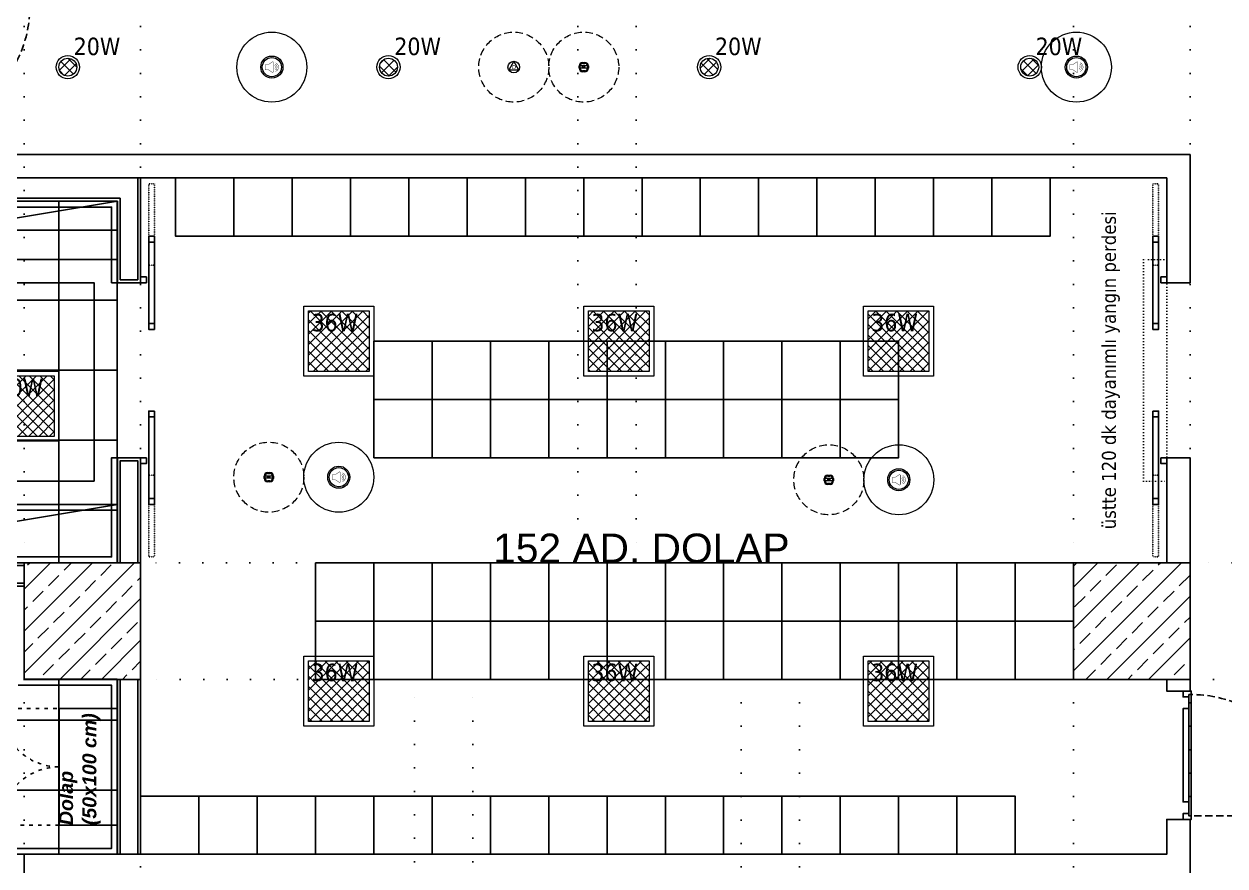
# Model space of a CAD drawing. Header units: centimetres. Extents: x 405564 to 502064, y 46284 to 60634.
# Drawn here: x 483750 to 484780, y 54273 to 54994 of the extents above; entities that cross this region are included whole.
import ezdxf
from ezdxf.enums import TextEntityAlignment as Align

# ---------------------------------------------------------------- set-up
doc = ezdxf.new("R2010")
doc.units = ezdxf.units.CM
for name, pattern in [('ACAD_ISO03W100', [30, 12, -18]), ('ACAD_ISO07W100', [3, 0, -3]), ('DOT', [0.25, 0, -0.25]), ('HIDDEN', [9.525, 6.35, -3.175])]:
    doc.linetypes.add(name, pattern=pattern)
doc.layers.get('0').update_dxf_attribs({"color": 8, "lineweight": 9})
for name, color, linetype in [('---___EB_draft04_yazi', 8, 'Continuous'), ('0-KRCN-ASMATAVAN-130426', 8, 'Continuous'), ('AS_DOS_TERAS_UST', 8, 'ACAD_ISO07W100'), ('AS_DUV_ALCIPAN_YANGINA-SUYA DAYANIMLI', 8, 'Continuous'), ('AS_DUV_GAZBETON', 8, 'Continuous'), ('AS_DUV_TEMIZ ODA PANELI', 8, 'Continuous'), ('AS_KAPI_CAM', 8, 'Continuous'), ('AS_KAPI_POZ', 8, 'Continuous'), ('AS_KAPI_SAC', 8, 'Continuous'), ('AS_TA_BETONARME', 5, 'Continuous'), ('AS_TA_TARAMA', 8, 'Continuous'), ('AS_TEFR_CIHAZ', 8, 'Continuous'), ('AS_TEFR_MOB', 8, 'Continuous'), ('AS_YAZI', 8, 'Continuous')]:
    doc.layers.add(name, color=color, linetype=linetype)
doc.layers.add('0-KRCN-AYDINLATMA-130426', color=8, linetype='Continuous', lineweight=9)
doc.layers.add('0-KRCN-MİMARİ-220526', color=8, linetype='Continuous', lineweight=9)
doc.styles.add('2', font='arial.ttf', dxfattribs={"width": 0.9, "height": 200})
doc.styles.add('Kalin02', font='arialbd.ttf')
doc.styles.add('M00_Mahal_No$0$Normal', font='arial.ttf')
doc.styles.add('MtXpl_Tahoma', font='tahoma.ttf')
doc.styles.add('OLCU', font='romanstw.shx', dxfattribs={"width": 0.6})
doc.styles.add('TAHOMA', font='tahoma.ttf')
pattern_1 = [(225, (17560.68, -7819.299), (17.96051, -17.96051), []), (225, (17542.72, -7819.299), (17.96051, -17.96051), [12.7, -6.35])]

# ---------------------------------------------------------------- blocks, each defined once
blk = doc.blocks.new('50W 60x60 cm  SIVA ALTI LED ARMATÜR')
at = {"layer": '0-KRCN-AYDINLATMA-130426'}
h = blk.add_hatch(dxfattribs=at)
h.set_pattern_fill('ANSI37', color=256, scale=0.2)
h.paths.add_polyline_path([(-2.6, 2.59), (2.6, 2.59), (2.6, -2.61), (-2.6, -2.61)])
for points in [[(-3, 2.99), (3, 2.99), (3, -3.01), (-3, -3.01)], [(-2.6, 2.59), (2.6, 2.59), (2.6, -2.61), (-2.6, -2.61)]]:
    blk.add_lwpolyline(points, close=True, dxfattribs=at)
at = {"layer": '0-KRCN-AYDINLATMA-130426', "insert": (-2.35, 2.34), "char_height": 1.5, "attachment_point": 1, "style": 'TAHOMA'}
blk.add_mtext_dynamic_manual_height_columns('{\\fTahoma|b0|i0|c162|p34;50W}', width=1.5, gutter_width=1.25, heights=[0], dxfattribs=at)
blk = doc.blocks.new('36W 60x60 cm  SIVA ALTI LED ARMATÜR')
at = {"layer": '0-KRCN-AYDINLATMA-130426'}
h = blk.add_hatch(dxfattribs=at)
h.set_pattern_fill('ANSI37', color=256, scale=2)
h.paths.add_polyline_path([(-26, 26), (26, 26), (26, -26), (-26, -26)])
for points in [[(-30, 30), (30, 30), (30, -30), (-30, -30)], [(-26, 26), (26, 26), (26, -26), (-26, -26)]]:
    blk.add_lwpolyline(points, close=True, dxfattribs=at)
at = {"layer": '0-KRCN-AYDINLATMA-130426', "insert": (-23.5, 23.5), "char_height": 15, "attachment_point": 1, "style": 'TAHOMA'}
blk.add_mtext_dynamic_manual_height_columns('{\\fTahoma|b0|i0|c162|p34;36W}', width=52.946, gutter_width=1.25, heights=[0], dxfattribs=at)
blk = doc.blocks.new('20W SIVA ALTI LED DOWNLIGHT ARMATÜR')
at = {"layer": '0-KRCN-AYDINLATMA-130426'}
h = blk.add_hatch(dxfattribs=at)
h.set_pattern_fill('ANSI37', color=256, scale=2)
h.paths.add_polyline_path([(7.7, 0, 1), (-7.7, 0, 1)])
for radius in [10, 7.66]:
    blk.add_circle((0, 0), radius, dxfattribs=at)
at = {"layer": '0-KRCN-AYDINLATMA-130426', "insert": (5, 10), "char_height": 15, "attachment_point": 7, "style": 'TAHOMA'}
blk.add_mtext_dynamic_manual_height_columns('{\\fTahoma|b0|i0|c162|p34;20W}', width=15, gutter_width=12.5, heights=[0], dxfattribs=at)
blk = doc.blocks.new('ABB 6131-21-24-500')
at = {"layer": '0-KRCN-AYDINLATMA-130426'}
for p, q in [((-4, -1), (-4, 1)), ((3.2, 1), (-3.2, 1)), ((-3.2, -0.8), (-3.2, 0.8)), ((-1, 4), (1, 4)), ((-1, -0.9), (-1, 1)), ((-0.8, 3.2), (0.8, 3.2)), ((1, -0.9), (1, 1)), ((3.2, 0.8), (3.2, -0.8)), ((4, 1), (4, -1)), ((3.2, -0.9), (-3.2, -0.9)), ((1, -4), (-1, -4)), ((0.8, -3.2), (-0.8, -3.2))]:
    blk.add_line(p, q, dxfattribs=at)
at = {"layer": '0-KRCN-AYDINLATMA-130426', "linetype": 'HIDDEN'}
blk.add_circle((0, 0), 30, dxfattribs=at)
at = {"layer": '0-KRCN-AYDINLATMA-130426'}
for centre, radius in [((-0.5, 0), 0.0887), ((0, 0), 0.16), ((0.5, 0), 0.0887)]:
    blk.add_circle(centre, radius, dxfattribs=at)
for centre, radius, start, end in [((-1, 1), 3, 90, 180), ((-0.8, 0.8), 2.4, 90, 180), ((0.8, 0.8), 2.4, 0, 90), ((1, 1), 3, 0, 90), ((-1, -1), 3, 180, 270), ((-0.8, -0.8), 2.4, 180, 270), ((0.8, -0.8), 2.4, 270, 0), ((1, -1), 3, 270, 0)]:
    blk.add_arc(centre, radius, start, end, dxfattribs=at)
blk = doc.blocks.new('ABB 6131-51-24-500')
at = {"layer": '0-KRCN-AYDINLATMA-130426'}
for p, q in [((-4, -1), (-4, 1)), ((3.2, 1), (-3.2, 1)), ((-3.2, -0.8), (-3.2, 0.8)), ((-1, 4), (1, 4)), ((-1, -0.9), (-1, 1)), ((-0.8, 3.2), (0.8, 3.2)), ((1, -0.9), (1, 1)), ((3.2, 0.8), (3.2, -0.8)), ((4, 1), (4, -1)), ((3.2, -0.9), (-3.2, -0.9)), ((1, -4), (-1, -4)), ((0.8, -3.2), (-0.8, -3.2))]:
    blk.add_line(p, q, dxfattribs=at)
at = {"layer": '0-KRCN-AYDINLATMA-130426', "linetype": 'HIDDEN'}
blk.add_circle((0, 0), 30, dxfattribs=at)
at = {"layer": '0-KRCN-AYDINLATMA-130426'}
for centre, radius in [((-0.5, 0), 0.089), ((0, 0), 0.16), ((0.5, 0), 0.089)]:
    blk.add_circle(centre, radius, dxfattribs=at)
for centre, radius, start, end in [((-1, 1), 3.01, 90, 180), ((-0.8, 0.8), 2.41, 90, 180), ((0.8, 0.8), 2.41, 0, 90), ((1, 1), 3.01, 0, 90), ((-1, -1), 3.01, 180, 270), ((-0.8, -0.8), 2.41, 180, 270), ((0.8, -0.8), 2.41, 270, 0), ((1, -1), 3.01, 270, 0)]:
    blk.add_arc(centre, radius, start, end, dxfattribs=at)
blk = doc.blocks.new('AST-OD-OD')
at = {"layer": '0-KRCN-AYDINLATMA-130426'}
for p, q in [((0.3, 5), (-4, -2.5)), ((4.6, -2.5), (0.3, 5)), ((4.6, -2.5), (-4, -2.5))]:
    blk.add_line(p, q, dxfattribs=at)
at = {"layer": '0-KRCN-AYDINLATMA-130426', "linetype": 'HIDDEN'}
blk.add_circle((0.3, 0), 30, dxfattribs=at)
at = {"layer": '0-KRCN-AYDINLATMA-130426'}
blk.add_circle((0.3, 0), 5, dxfattribs=at)
at = {"layer": '0-KRCN-AYDINLATMA-130426', "style": '2'}
blk.add_text('O', height=3.43, dxfattribs=at).set_placement((0.3, 0), align=Align.MIDDLE)
blk = doc.blocks.new('ASMA TAVA TİPİ HOPARLÖR')
at = {"layer": '0-KRCN-AYDINLATMA-130426', "const_width": 0.317}
blk.add_lwpolyline([(0.3, -4.4, 0.598176), (1.3, -3.9), (1.3, 3.9, 0.598176), (0.3, 4.4), (-2.7, 2.4, -0.147433), (-3, 2.3), (-5.1, 2.3, 0.414214), (-5.7, 1.7), (-5.7, -1.7, 0.414214), (-5.1, -2.3), (-3, -2.3, -0.147433), (-2.7, -2.4)], format="xyb", close=True, dxfattribs=at)
for points in [[(2.4, 1.3, -0.601398), (2.4, -1.3)], [(2.8, 2.5, -0.658812), (2.8, -2.5)], [(3.2, 3.7, -0.680488), (3.2, -3.7)]]:
    blk.add_lwpolyline(points, format="xyb", dxfattribs=at)
at = {"layer": '0-KRCN-AYDINLATMA-130426'}
blk.add_circle((0, 0), 30, dxfattribs=at)
at = {"layer": '0-KRCN-AYDINLATMA-130426', "ltscale": 0.1}
for radius in [9.5, 8.23]:
    blk.add_circle((0, 0), radius, dxfattribs=at)
blk = doc.blocks.new('G$C546873DE')
at = {"layer": '0-KRCN-AYDINLATMA-130426'}
for name, p in [('20W SIVA ALTI LED DOWNLIGHT ARMATÜR', (13223.2, 7823.5)), ('ASMA TAVA TİPİ HOPARLÖR', (13398.2, 7823.5)), ('20W SIVA ALTI LED DOWNLIGHT ARMATÜR', (13498.2, 7823.5)), ('AST-OD-OD', (13605.4, 7823.5)), ('ABB 6131-51-24-500', (13665.7, 7823.5)), ('20W SIVA ALTI LED DOWNLIGHT ARMATÜR', (13773.2, 7823.5)), ('20W SIVA ALTI LED DOWNLIGHT ARMATÜR', (14048.2, 7823.5)), ('ASMA TAVA TİPİ HOPARLÖR', (14088.2, 7823.5)), ('36W 60x60 cm  SIVA ALTI LED ARMATÜR', (13455.7, 7588.5)), ('36W 60x60 cm  SIVA ALTI LED ARMATÜR', (13695.7, 7588.5)), ('36W 60x60 cm  SIVA ALTI LED ARMATÜR', (13935.7, 7588.5)), ('ABB 6131-21-24-500', (13395.6, 7471.9)), ('ASMA TAVA TİPİ HOPARLÖR', (13455.6, 7471.9)), ('ABB 6131-21-24-500', (13875.9, 7469.7)), ('ASMA TAVA TİPİ HOPARLÖR', (13935.9, 7469.7)), ('36W 60x60 cm  SIVA ALTI LED ARMATÜR', (13455.7, 7288.5)), ('36W 60x60 cm  SIVA ALTI LED ARMATÜR', (13695.7, 7288.5)), ('36W 60x60 cm  SIVA ALTI LED ARMATÜR', (13935.7, 7288.5))]:
    blk.add_blockref(name, p, dxfattribs=at)
at = {"layer": '0-KRCN-AYDINLATMA-130426', "xscale": 10, "yscale": 10, "zscale": 10}
blk.add_blockref('50W 60x60 cm  SIVA ALTI LED ARMATÜR', (13185.6, 7533), dxfattribs=at)
blk = doc.blocks.new('soyunma_60x50')
at = {"layer": 'AS_TEFR_CIHAZ'}
blk.add_lwpolyline([(50, 0), (50, 50), (0, 50), (0, 0)], close=True, dxfattribs=at)
blk = doc.blocks.new('dolap-1')
at = {"layer": 'AS_TEFR_MOB'}
blk.add_lwpolyline([(17626.9, 8006.7), (17676.9, 8006.7), (17676.9, 8106.7), (17626.9, 8106.7)], close=True, dxfattribs=at)
at = {"layer": 'AS_TEFR_MOB', "linetype": 'ACAD_ISO03W100', "ltscale": 0.25}
blk.add_lwpolyline([(17676.9, 8106.7), (17726.9, 8106.7, -0.414214), (17676.9, 8056.7, -0.414214), (17726.9, 8006.7), (17676.9, 8006.7)], format="xyb", dxfattribs=at)
at = {"layer": 'AS_TEFR_MOB', "ltscale": 200, "insert": (17676.9, 8106.7), "char_height": 12, "attachment_point": 1, "rotation": 270, "style": 'Kalin02'}
blk.add_mtext_dynamic_manual_height_columns('{\\fSwis721 BT|b1|i1|c162|p34;Dolap \\P(50x100 cm)}', width=590.732, gutter_width=750, heights=[137.1], dxfattribs=at)
blk = doc.blocks.new('OPK-temizoda-panel-00')
at = {"layer": 'AS_DUV_TEMIZ ODA PANELI'}
blk.add_lwpolyline([(8125, -2010), (8125, -1945), (7835, -1945), (7835, -2000), (7805, -2000), (7805, -1895), (7925, -1895), (7925, -1880), (7930, -1880), (7930, -1900), (7810, -1900), (7810, -1995), (7830, -1995), (7830, -1940), (8130, -1940), (8130, -2010)], close=True, dxfattribs=at)
for points in [[(8050, -2270), (8050, -2350), (8130, -2350), (8130, -2500), (7970, -2500)], [(7965, -2495), (8125, -2495), (8125, -2355), (8045, -2355)], [(7835, -2245), (8125, -2245), (8125, -2160), (8130, -2160), (8130, -2250), (7830, -2250)]]:
    blk.add_lwpolyline(points, dxfattribs=at)
blk = doc.blocks.new('*U642')
at = {"color": 0, "linetype": 'HIDDEN', "lineweight": -2}
blk.add_line((3, 105), (3, 1), dxfattribs=at)
at = {"color": 0, "lineweight": -2}
for points in [[(-2, 0), (0, 0), (0, 1), (3, 1), (3, -1), (5, -1), (5, -6), (0, -6), (0, -20)], [(112, 0), (110, 0), (110, 1), (107, 1), (107, -1), (105, -1), (105, -6), (110, -6), (110, -20)], [(15, -1), (15, -6), (95, -6), (95, -1)]]:
    blk.add_lwpolyline(points, dxfattribs=at)
blk.add_lwpolyline([(0, 1), (0, 0)])
blk.add_lwpolyline([(3, 1), (3, -1), (107, -1), (107, 1)], close=True, dxfattribs=at)
at = {"color": 0, "linetype": 'HIDDEN', "lineweight": -2}
blk.add_arc((3, 1), 104, 360, 90, dxfattribs=at)
at = {"color": 3, "style": 'OLCU', "width": 0.5, "flags": 1}
for tag, p in [('K-DIVISYON', (-80, -95)), ('K-PBAR', (105, -95)), ('K-KAPITIP', (-80, -345))]:
    blk.add_attdef(tag, p, '', height=17.5, dxfattribs=at)
at = {"color": 5, "true_color": 0x0505ff, "style": 'OLCU', "width": 0.5, "flags": 1}
for tag, p in [('K-NEREDEN-NO', (-80, -120)), ('K-NEREYE-NO', (-80, -195)), ('K-DUVARTIP', (-80, -295)), ('K-ACILISYON', (-80, -320))]:
    blk.add_attdef(tag, p, '', height=17.5, dxfattribs=at)
at = {"color": 1, "true_color": 0xfa0000, "style": 'OLCU', "width": 0.5, "flags": 1}
for tag, p in [('K-IZLENEBILIRLIK', (105, -120)), ('K-TEKMELIK', (105, -145)), ('K-KONTROLTIPNEREDEN', (-80, -170)), ('K-BAND', (105, -170)), ('K-MENFEZ', (105, -220)), ('K-KONTROLTIPNEREYE', (-80, -245)), ('K-PENCERE', (105, -245)), ('K-KILITTIP', (-80, -270)), ('K-NOT-AS-MIMARI1', (105, -295)), ('K-NOT-ELEKTRIK', (105, -345)), ('K-NOT-YANGIN', (105, -370)), ('K-ACMAKAPAMASISTEMI', (-80, -395)), ('K-NOT-ISLETME', (105, -395)), ('K-YANGIN', (-80, -445))]:
    blk.add_attdef(tag, p, '', height=17.5, dxfattribs=at)
at = {"color": 220, "true_color": 0xf113d4, "style": 'OLCU', "width": 0.5, "flags": 1}
for tag, p in [('K-NEREDEN-AD', (-80, -145)), ('K-NEREYE-AD', (-80, -220))]:
    blk.add_attdef(tag, p, '', height=17.5, dxfattribs=at)
at = {"color": 0, "style": 'OLCU', "width": 0.5, "flags": 1}
for tag, p in [('K-TAMACILIRLIK', (105, -195)), ('K-NOT-AS-MIMARI2', (105, -320)), ('K-KASATIP', (-80, -370)), ('K-KURSUN', (-80, -420))]:
    blk.add_attdef(tag, p, '', height=17.5, dxfattribs=at)
at = {"color": 252, "style": 'OLCU', "width": 0.5, "flags": 1}
for tag, p in [('K-REZ1', (105, -445)), ('K-REZ2', (105, -470)), ('K-REZ3', (105, -495)), ('K-REZ4', (105, -520)), ('K-REZ5', (105, -545))]:
    blk.add_attdef(tag, p, '', height=17.5, dxfattribs=at)
at = {"layer": 'AS_KAPI_POZ', "style": 'OLCU', "width": 0.45}
for tag, p in [('POZ+GEN', (55, 16.5)), ('YUK', (55, -21.5))]:
    blk.add_attdef(tag, text='', height=20, dxfattribs=at).set_placement(p, align=Align.MIDDLE_CENTER)
at = {"layer": 'AS_KAPI_POZ', "style": 'OLCU', "width": 0.5}
blk.add_attdef('K-NO', text='', height=8, rotation=90, dxfattribs=at).set_placement((6, 3), align=Align.TOP_LEFT)
at = {"layer": 'AS_KAPI_POZ', "color": 251, "style": 'OLCU', "width": 0.45}
blk.add_attdef('K-DUVAR(CM)', text='', height=6, dxfattribs=at).set_placement((-5, -5), align=Align.MIDDLE_RIGHT)
blk = doc.blocks.new('*U662')
for p, q in [((40, 7), (-30, 7)), ((-30, 2), (40, 2)), ((120, 7), (190, 7)), ((190, 2), (120, 2))]:
    blk.add_line(p, q)
at = {"linetype": 'DOT'}
for points in [[(-10, 7), (-80, 7), (-80, 2), (-10, 2)], [(170, 7), (240, 7), (240, 2), (170, 2)]]:
    blk.add_lwpolyline(points, close=True, dxfattribs=at)
for points in [[(-30, 7), (-35, 7), (-35, 2), (-30, 2)], [(5, 0), (0, 0), (0, -5), (5, -5)], [(45, 7), (40, 7), (40, 2), (45, 2)], [(115, 7), (120, 7), (120, 2), (115, 2)], [(155, 0), (160, 0), (160, -5), (155, -5)], [(190, 7), (195, 7), (195, 2), (190, 2)]]:
    blk.add_lwpolyline(points, close=True)
at = {"color": 3, "style": 'OLCU', "width": 0.5, "flags": 1}
for tag, p in [('K-DIVISYON', (-80, -85)), ('K-PBAR', (105, -85)), ('K-KAPITIP', (-80, -335))]:
    blk.add_attdef(tag, p, '', height=17.5, dxfattribs=at)
at = {"color": 5, "true_color": 0x0505ff, "style": 'OLCU', "width": 0.5, "flags": 1}
for tag, p in [('K-NEREDEN-NO', (-80, -110)), ('K-NEREYE-NO', (-80, -185)), ('K-DUVARTIP', (-80, -285)), ('K-ACILISYON', (-80, -310))]:
    blk.add_attdef(tag, p, '', height=17.5, dxfattribs=at)
at = {"color": 1, "true_color": 0xfa0000, "style": 'OLCU', "width": 0.5, "flags": 1}
for tag, p in [('K-IZLENEBILIRLIK', (105, -110)), ('K-TEKMELIK', (105, -135)), ('K-KONTROLTIPNEREDEN', (-80, -160)), ('K-BAND', (105, -160)), ('K-MENFEZ', (105, -210)), ('K-KONTROLTIPNEREYE', (-80, -235)), ('K-PENCERE', (105, -235)), ('K-KILITTIP', (-80, -260)), ('K-NOT-AS-MIMARI1', (105, -285)), ('K-NOT-ELEKTRIK', (105, -335)), ('K-NOT-YANGIN', (105, -360)), ('K-ACMAKAPAMASISTEMI', (-80, -385)), ('K-NOT-ISLETME', (105, -385)), ('K-YANGIN', (-80, -435))]:
    blk.add_attdef(tag, p, '', height=17.5, dxfattribs=at)
at = {"color": 220, "true_color": 0xf113d4, "style": 'OLCU', "width": 0.5, "flags": 1}
for tag, p in [('K-NEREDEN-AD', (-80, -135)), ('K-NEREYE-AD', (-80, -210))]:
    blk.add_attdef(tag, p, '', height=17.5, dxfattribs=at)
at = {"color": 0, "style": 'OLCU', "width": 0.5, "flags": 1}
for tag, p in [('K-TAMACILIRLIK', (105, -185)), ('K-NOT-AS-MIMARI2', (105, -310)), ('K-KASATIP', (-80, -360)), ('K-KURSUN', (-80, -410))]:
    blk.add_attdef(tag, p, '', height=17.5, dxfattribs=at)
at = {"color": 252, "style": 'OLCU', "width": 0.5, "flags": 1}
for tag, p in [('K-REZ1', (105, -435)), ('K-REZ2', (105, -460)), ('K-REZ3', (105, -485)), ('K-REZ4', (105, -510)), ('K-REZ5', (105, -535))]:
    blk.add_attdef(tag, p, '', height=17.5, dxfattribs=at)
at = {"layer": 'AS_KAPI_POZ', "style": 'OLCU', "width": 0.45}
for tag, p in [('POZ+GEN', (80, 22)), ('YUK', (80, -18))]:
    blk.add_attdef(tag, text='', height=20, dxfattribs=at).set_placement(p, align=Align.MIDDLE_CENTER)
at = {"layer": 'AS_KAPI_POZ', "style": 'OLCU', "width": 0.5}
blk.add_attdef('K-NO', text='', height=8, rotation=90, dxfattribs=at).set_placement((0, 11), align=Align.TOP_LEFT)
at = {"layer": 'AS_KAPI_POZ', "color": 251, "style": 'OLCU', "width": 0.45, "flags": 1}
blk.add_attdef('K-DUVAR(CM)', text='', height=6, dxfattribs=at).set_placement((-5, -7.5), align=Align.MIDDLE_RIGHT)
blk = doc.blocks.new('*U663')
for p, q in [((-30, -17), (40, -17)), ((190, -17), (120, -17)), ((40, -22), (-30, -22)), ((120, -22), (190, -22))]:
    blk.add_line(p, q)
for points in [[(5, -15), (0, -15), (0, -10), (5, -10)], [(155, -15), (160, -15), (160, -10), (155, -10)], [(-30, -22), (-35, -22), (-35, -17), (-30, -17)], [(45, -22), (40, -22), (40, -17), (45, -17)], [(115, -22), (120, -22), (120, -17), (115, -17)], [(190, -22), (195, -22), (195, -17), (190, -17)]]:
    blk.add_lwpolyline(points, close=True)
at = {"linetype": 'DOT'}
for points in [[(-10, -22), (-80, -22), (-80, -17), (-10, -17)], [(170, -22), (240, -22), (240, -17), (170, -17)]]:
    blk.add_lwpolyline(points, close=True, dxfattribs=at)
at = {"color": 3, "style": 'OLCU', "width": 0.5, "flags": 1}
for tag, p in [('K-DIVISYON', (-80, -85)), ('K-PBAR', (105, -85)), ('K-KAPITIP', (-80, -335))]:
    blk.add_attdef(tag, p, '', height=17.5, dxfattribs=at)
at = {"color": 5, "true_color": 0x0505ff, "style": 'OLCU', "width": 0.5, "flags": 1}
for tag, p in [('K-NEREDEN-NO', (-80, -110)), ('K-NEREYE-NO', (-80, -185)), ('K-DUVARTIP', (-80, -285)), ('K-ACILISYON', (-80, -310))]:
    blk.add_attdef(tag, p, '', height=17.5, dxfattribs=at)
at = {"color": 1, "true_color": 0xfa0000, "style": 'OLCU', "width": 0.5, "flags": 1}
for tag, p in [('K-IZLENEBILIRLIK', (105, -110)), ('K-TEKMELIK', (105, -135)), ('K-KONTROLTIPNEREDEN', (-80, -160)), ('K-BAND', (105, -160)), ('K-MENFEZ', (105, -210)), ('K-KONTROLTIPNEREYE', (-80, -235)), ('K-PENCERE', (105, -235)), ('K-KILITTIP', (-80, -260)), ('K-NOT-AS-MIMARI1', (105, -285)), ('K-NOT-ELEKTRIK', (105, -335)), ('K-NOT-YANGIN', (105, -360)), ('K-ACMAKAPAMASISTEMI', (-80, -385)), ('K-NOT-ISLETME', (105, -385)), ('K-YANGIN', (-80, -435))]:
    blk.add_attdef(tag, p, '', height=17.5, dxfattribs=at)
at = {"color": 220, "true_color": 0xf113d4, "style": 'OLCU', "width": 0.5, "flags": 1}
for tag, p in [('K-NEREDEN-AD', (-80, -135)), ('K-NEREYE-AD', (-80, -210))]:
    blk.add_attdef(tag, p, '', height=17.5, dxfattribs=at)
at = {"color": 0, "style": 'OLCU', "width": 0.5, "flags": 1}
for tag, p in [('K-TAMACILIRLIK', (105, -185)), ('K-NOT-AS-MIMARI2', (105, -310)), ('K-KASATIP', (-80, -360)), ('K-KURSUN', (-80, -410))]:
    blk.add_attdef(tag, p, '', height=17.5, dxfattribs=at)
at = {"color": 252, "style": 'OLCU', "width": 0.5, "flags": 1}
for tag, p in [('K-REZ1', (105, -435)), ('K-REZ2', (105, -460)), ('K-REZ3', (105, -485)), ('K-REZ4', (105, -510)), ('K-REZ5', (105, -535))]:
    blk.add_attdef(tag, p, '', height=17.5, dxfattribs=at)
at = {"layer": 'AS_KAPI_POZ', "style": 'OLCU', "width": 0.45}
for tag, p in [('YUK', (80, 23)), ('POZ+GEN', (80, -17))]:
    blk.add_attdef(tag, text='', height=20, dxfattribs=at).set_placement(p, align=Align.MIDDLE_CENTER)
at = {"layer": 'AS_KAPI_POZ', "color": 251, "style": 'OLCU', "width": 0.45, "flags": 1}
blk.add_attdef('K-DUVAR(CM)', text='', height=6, dxfattribs=at).set_placement((-5, -7.5), align=Align.MIDDLE_RIGHT)
at = {"layer": 'AS_KAPI_POZ', "style": 'OLCU', "width": 0.5}
blk.add_attdef('K-NO', text='', height=8, rotation=90, dxfattribs=at).set_placement((0, -26), align=Align.TOP_LEFT)
blk = doc.blocks.new('*U691')
at = {"color": 0, "linetype": 'HIDDEN', "lineweight": -2}
blk.add_line((-3, 105), (-3, 1), dxfattribs=at)
at = {"color": 0, "lineweight": -2}
for points in [[(-112, 0), (-110, 0), (-110, 1), (-107, 1), (-107, -1), (-105, -1), (-105, -6), (-110, -6), (-110, -20)], [(2, 0), (0, 0), (0, 1), (-3, 1), (-3, -1), (-5, -1), (-5, -6), (0, -6), (0, -20)], [(-15, -1), (-15, -6), (-95, -6), (-95, -1)]]:
    blk.add_lwpolyline(points, dxfattribs=at)
blk.add_lwpolyline([(-3, 1), (-3, -1), (-107, -1), (-107, 1)], close=True, dxfattribs=at)
blk.add_lwpolyline([(0, 1), (0, 0)])
at = {"color": 0, "linetype": 'HIDDEN', "lineweight": -2}
blk.add_arc((-3, 1), 104, 90, 180, dxfattribs=at)
at = {"color": 3, "style": 'OLCU', "width": 0.5, "flags": 1}
for tag, p in [('K-DIVISYON', (-190, -95)), ('K-PBAR', (-5, -95)), ('K-KAPITIP', (-190, -345))]:
    blk.add_attdef(tag, p, '', height=17.5, dxfattribs=at)
at = {"color": 5, "true_color": 0x0505ff, "style": 'OLCU', "width": 0.5, "flags": 1}
for tag, p in [('K-NEREDEN-NO', (-190, -120)), ('K-NEREYE-NO', (-190, -195)), ('K-DUVARTIP', (-190, -295)), ('K-ACILISYON', (-190, -320))]:
    blk.add_attdef(tag, p, '', height=17.5, dxfattribs=at)
at = {"color": 1, "true_color": 0xfa0000, "style": 'OLCU', "width": 0.5, "flags": 1}
for tag, p in [('K-IZLENEBILIRLIK', (-5, -120)), ('K-TEKMELIK', (-5, -145)), ('K-KONTROLTIPNEREDEN', (-190, -170)), ('K-BAND', (-5, -170)), ('K-MENFEZ', (-5, -220)), ('K-KONTROLTIPNEREYE', (-190, -245)), ('K-PENCERE', (-5, -245)), ('K-KILITTIP', (-190, -270)), ('K-NOT-AS-MIMARI1', (-5, -295)), ('K-NOT-ELEKTRIK', (-5, -345)), ('K-NOT-YANGIN', (-5, -370)), ('K-ACMAKAPAMASISTEMI', (-190, -395)), ('K-NOT-ISLETME', (-5, -395)), ('K-YANGIN', (-190, -445))]:
    blk.add_attdef(tag, p, '', height=17.5, dxfattribs=at)
at = {"color": 220, "true_color": 0xf113d4, "style": 'OLCU', "width": 0.5, "flags": 1}
for tag, p in [('K-NEREDEN-AD', (-190, -145)), ('K-NEREYE-AD', (-190, -220))]:
    blk.add_attdef(tag, p, '', height=17.5, dxfattribs=at)
at = {"color": 0, "style": 'OLCU', "width": 0.5, "flags": 1}
for tag, p in [('K-TAMACILIRLIK', (-5, -195)), ('K-NOT-AS-MIMARI2', (-5, -320)), ('K-KASATIP', (-190, -370)), ('K-KURSUN', (-190, -420))]:
    blk.add_attdef(tag, p, '', height=17.5, dxfattribs=at)
at = {"color": 252, "style": 'OLCU', "width": 0.5, "flags": 1}
for tag, p in [('K-REZ1', (-5, -445)), ('K-REZ2', (-5, -470)), ('K-REZ3', (-5, -495)), ('K-REZ4', (-5, -520)), ('K-REZ5', (-5, -545))]:
    blk.add_attdef(tag, p, '', height=17.5, dxfattribs=at)
at = {"layer": 'AS_KAPI_POZ', "style": 'OLCU', "width": 0.45}
for tag, p in [('POZ+GEN', (-55, 16.5)), ('YUK', (-55, -21.5))]:
    blk.add_attdef(tag, text='', height=20, dxfattribs=at).set_placement(p, align=Align.MIDDLE_CENTER)
at = {"layer": 'AS_KAPI_POZ', "style": 'OLCU', "width": 0.5}
blk.add_attdef('K-NO', text='', height=8, rotation=90, dxfattribs=at).set_placement((-22, 3), align=Align.TOP_LEFT)
at = {"layer": 'AS_KAPI_POZ', "color": 251, "style": 'OLCU', "width": 0.45}
blk.add_attdef('K-DUVAR(CM)', text='', height=6, dxfattribs=at).set_placement((5, -5), align=Align.MIDDLE_RIGHT)
blk = doc.blocks.new('A$C6A10306C')
at = {"layer": 'AS_TA_TARAMA'}
h = blk.add_hatch(dxfattribs=at)
h.set_pattern_fill('ANSI33', color=256, scale=4, angle=180)
h.set_pattern_definition(pattern_1)
h.paths.add_polyline_path([(13185.68, -6101.45), (13285.68, -6101.45), (13285.68, -6201.45), (13185.68, -6201.45)])
h = blk.add_hatch(dxfattribs=at)
h.set_pattern_fill('ANSI33', color=256, scale=4, angle=180)
h.set_pattern_definition(pattern_1)
h.paths.add_polyline_path([(14085.68, -6101.45), (14185.68, -6101.45), (14185.68, -6201.45), (14085.68, -6201.45)])
at = {"linetype": 'DOT', "ltscale": 10}
blk.add_lwpolyline([(14145.68, -6031.45), (14165.68, -6031.45), (14165.68, -5841.45), (14145.68, -5841.45)], close=True, dxfattribs=at)
at = {"layer": 'AS_DOS_TERAS_UST', "linetype": 'DOT', "ltscale": 80}
for p, q in [((13185.68, -5601.45), (13185.68, -6101.45)), ((13285.68, -5601.45), (13285.68, -6101.45)), ((13660.68, -5601.45), (13660.68, -6101.45)), ((13710.68, -5601.45), (13710.68, -6101.45)), ((14085.68, -5601.45), (14085.68, -6101.45)), ((14185.68, -5601.45), (14185.68, -6101.45)), ((13660.68, -6101.45), (13285.68, -6101.45)), ((14085.68, -6101.45), (13710.68, -6101.45)), ((14985.68, -6101.45), (14185.68, -6101.45)), ((13185.68, -6201.45), (13185.68, -7101.45)), ((13285.68, -6201.45), (13285.68, -7101.45)), ((13520.68, -6201.45), (13285.68, -6201.45)), ((13520.68, -7101.45), (13520.68, -6201.45)), ((13570.68, -7101.45), (13570.68, -6201.45)), ((13800.68, -6201.45), (13570.68, -6201.45)), ((13800.68, -6201.45), (13800.68, -7101.45)), ((13850.68, -6201.45), (13850.68, -7101.45)), ((14085.68, -6201.45), (13850.68, -6201.45)), ((14085.68, -6201.45), (14085.68, -7101.45)), ((14185.68, -6201.45), (14420.68, -6201.45)), ((14185.68, -6201.45), (14185.68, -7101.45))]:
    blk.add_line(p, q, dxfattribs=at)
at = {"layer": 'AS_DUV_ALCIPAN_YANGINA-SUYA DAYANIMLI'}
for p, q in [((13283.18, -5858.95), (13283.18, -5771.45)), ((12963.18, -5788.95), (13268.18, -5788.95)), ((13268.18, -5788.95), (13268.18, -5858.95)), ((13268.18, -5858.95), (13283.18, -5858.95))]:
    blk.add_line(p, q, dxfattribs=at)
for points in [[(13065.68, -5751.45), (12945.68, -5751.45), (12945.68, -5846.45), (12965.68, -5846.45), (12965.68, -5791.45), (13265.68, -5791.45), (13265.68, -5861.45), (13285.68, -5861.45), (13285.68, -5771.45)], [(13268.18, -6101.45), (13265.68, -6101.45), (13265.68, -6011.45), (13285.68, -6011.45), (13285.68, -6101.45), (13283.18, -6101.45)], [(13268.18, -6101.45), (13268.18, -6013.95), (13283.18, -6013.95), (13283.18, -6101.45)], [(13185.68, -6121.45), (12985.68, -6121.45), (12985.68, -6201.45), (12945.68, -6201.45), (12945.68, -6026.45), (12965.68, -6026.45), (12965.68, -6101.45), (13185.68, -6101.45)], [(13185.68, -6118.95), (12983.18, -6118.95), (12983.18, -6198.95), (12948.18, -6198.95), (12948.18, -6028.95), (12963.18, -6028.95), (12963.18, -6103.95), (13185.68, -6103.95)], [(13265.68, -6351.45), (13265.68, -6201.45)], [(13268.18, -6351.45), (13268.18, -6201.45)], [(13283.18, -6351.45), (13283.18, -6201.45)], [(13285.68, -6351.45), (13285.68, -6201.45)]]:
    blk.add_lwpolyline(points, dxfattribs=at)
at = {"layer": 'AS_DUV_GAZBETON'}
for points in [[(14185.68, -5751.45), (13085.68, -5751.45), (13085.68, -5731.45), (13065.68, -5731.45), (13065.68, -5771.45), (14165.68, -5771.45), (14165.68, -5861.45), (14185.68, -5861.45)], [(14165.68, -6011.45), (14185.68, -6011.45), (14185.68, -6101.45), (14165.68, -6101.45)], [(14185.68, -6201.45), (14165.68, -6201.45), (14165.68, -6211.45), (14185.68, -6211.45)], [(13185.68, -7101.45), (13185.68, -6351.45), (14165.68, -6351.45), (14165.68, -6321.45), (14185.68, -6321.45), (14185.68, -6371.45), (13205.68, -6371.45), (13205.68, -7101.45)]]:
    blk.add_lwpolyline(points, close=True, dxfattribs=at)
at = {"layer": 'AS_TA_BETONARME'}
for points in [[(13185.68, -6101.45), (13285.68, -6101.45), (13285.68, -6201.45), (13185.68, -6201.45)], [(14085.68, -6101.45), (14185.68, -6101.45), (14185.68, -6201.45), (14085.68, -6201.45)]]:
    blk.add_lwpolyline(points, close=True, dxfattribs=at)
at = {"layer": 'AS_TEFR_CIHAZ'}
for points in [[(12965.68, -5841.45), (13265.68, -5841.45), (13265.68, -5791.45), (12965.68, -5791.45)], [(12985.68, -6031.45), (13245.68, -6031.45), (13245.68, -5861.45), (12985.68, -5861.45)], [(12965.68, -6101.45), (13265.68, -6101.45), (13265.68, -6051.45), (12965.68, -6051.45)]]:
    blk.add_lwpolyline(points, close=True, dxfattribs=at)
for points in [[(12965.68, -5841.45), (13265.68, -5791.45)], [(12965.68, -6101.45), (13265.68, -6051.45)]]:
    blk.add_lwpolyline(points, dxfattribs=at)
blk.add_blockref('OPK-temizoda-panel-00', (5135.68, -3851.45))
at = {"layer": 'AS_KAPI_CAM', "rotation": 90}
for name, p in [('*U663', (13275.68, -6016.45)), ('*U662', (14160.68, -6016.45))]:
    blk.add_blockref(name, p, dxfattribs=at)
at = {"layer": 'AS_KAPI_SAC', "rotation": 270}
for name, p in [('*U642', (13085.68, -5621.45)), ('*U691', (14185.68, -6321.45))]:
    blk.add_blockref(name, p, dxfattribs=at)
at = {"layer": 'AS_TEFR_CIHAZ', "rotation": 180}
for name, p in [('soyunma_60x50', (13365.68, -5771.45)), ('soyunma_60x50', (13415.68, -5771.45)), ('soyunma_60x50', (13465.68, -5771.45)), ('soyunma_60x50', (13515.68, -5771.45)), ('soyunma_60x50', (13565.68, -5771.45)), ('soyunma_60x50', (13615.68, -5771.45)), ('soyunma_60x50', (13665.68, -5771.45)), ('soyunma_60x50', (13715.68, -5771.45)), ('soyunma_60x50', (13765.68, -5771.45)), ('soyunma_60x50', (13815.68, -5771.45)), ('soyunma_60x50', (13865.68, -5771.45)), ('soyunma_60x50', (13915.68, -5771.45)), ('soyunma_60x50', (13965.68, -5771.45)), ('soyunma_60x50', (14015.68, -5771.45)), ('soyunma_60x50', (14065.68, -5771.45)), ('soyunma_60x50', (13535.68, -5911.45)), ('soyunma_60x50', (13585.68, -5911.45)), ('soyunma_60x50', (13635.68, -5911.45)), ('soyunma_60x50', (13685.68, -5911.45)), ('soyunma_60x50', (13735.68, -5911.45)), ('soyunma_60x50', (13785.68, -5911.45)), ('soyunma_60x50', (13835.68, -5911.45)), ('soyunma_60x50', (13885.68, -5911.45)), ('soyunma_60x50', (13935.68, -5911.45)), ('soyunma_60x50', (13535.68, -5961.45)), ('soyunma_60x50', (13585.68, -5961.45)), ('soyunma_60x50', (13635.68, -5961.45)), ('soyunma_60x50', (13685.68, -5961.45)), ('soyunma_60x50', (13735.68, -5961.45)), ('soyunma_60x50', (13785.68, -5961.45)), ('soyunma_60x50', (13835.68, -5961.45)), ('soyunma_60x50', (13885.68, -5961.45)), ('soyunma_60x50', (13935.68, -5961.45)), ('soyunma_60x50', (13485.68, -6101.45)), ('soyunma_60x50', (13535.68, -6101.45)), ('soyunma_60x50', (13585.68, -6101.45)), ('soyunma_60x50', (13635.68, -6101.45)), ('soyunma_60x50', (13685.68, -6101.45)), ('soyunma_60x50', (13735.68, -6101.45)), ('soyunma_60x50', (13785.68, -6101.45)), ('soyunma_60x50', (13835.68, -6101.45)), ('soyunma_60x50', (13885.68, -6101.45)), ('soyunma_60x50', (13935.68, -6101.45)), ('soyunma_60x50', (13985.68, -6101.45)), ('soyunma_60x50', (14035.68, -6101.45)), ('soyunma_60x50', (14085.68, -6101.45)), ('soyunma_60x50', (13485.68, -6151.45)), ('soyunma_60x50', (13535.68, -6151.45)), ('soyunma_60x50', (13585.68, -6151.45)), ('soyunma_60x50', (13635.68, -6151.45)), ('soyunma_60x50', (13685.68, -6151.45)), ('soyunma_60x50', (13735.68, -6151.45)), ('soyunma_60x50', (13785.68, -6151.45)), ('soyunma_60x50', (13835.68, -6151.45)), ('soyunma_60x50', (13885.68, -6151.45)), ('soyunma_60x50', (13935.68, -6151.45)), ('soyunma_60x50', (13985.68, -6151.45)), ('soyunma_60x50', (14035.68, -6151.45)), ('soyunma_60x50', (14085.68, -6151.45)), ('dolap-1', (30892.58, 1780.22)), ('soyunma_60x50', (13335.68, -6301.45)), ('soyunma_60x50', (13385.68, -6301.45)), ('soyunma_60x50', (13435.68, -6301.45)), ('soyunma_60x50', (13485.68, -6301.45)), ('soyunma_60x50', (13535.68, -6301.45)), ('soyunma_60x50', (13585.68, -6301.45)), ('soyunma_60x50', (13635.68, -6301.45)), ('soyunma_60x50', (13685.68, -6301.45)), ('soyunma_60x50', (13735.68, -6301.45)), ('soyunma_60x50', (13785.68, -6301.45)), ('soyunma_60x50', (13835.68, -6301.45)), ('soyunma_60x50', (13885.68, -6301.45)), ('soyunma_60x50', (13935.68, -6301.45)), ('soyunma_60x50', (13985.68, -6301.45)), ('soyunma_60x50', (14035.68, -6301.45))]:
    blk.add_blockref(name, p, dxfattribs=at)
at = {"layer": '---___EB_draft04_yazi', "style": 'M00_Mahal_No$0$Normal'}
blk.add_text('152 AD. DOLAP', height=25, dxfattribs=at).set_placement((13715.13, -6076.45), align=Align.TOP_CENTER)
at = {"layer": 'AS_YAZI', "style": 'MtXpl_Tahoma'}
blk.add_text('üstte 120 dk dayanımlı yangın perdesi', height=12, rotation=90, dxfattribs=at).set_placement((14125.68, -5936.45), align=Align.BOTTOM_CENTER)

msp = doc.modelspace()

# ---------------------------------------------------------------- linework, layer by layer
at = {"layer": '0-KRCN-ASMATAVAN-130426'}
for p, q in [((483829.7, 54842.6), (483529.7, 54842.6)), ((483779.7, 54532.6), (483779.7, 54842.6)), ((483829.7, 54532.6), (483829.7, 54842.6)), ((483529.7, 54817.6), (483829.7, 54817.6)), ((483389.7, 54757.6), (483829.7, 54757.6)), ((483389.7, 54697.6), (483829.7, 54697.6)), ((483089.7, 54637.6), (483829.7, 54637.6)), ((483529.7, 54577.6), (483829.7, 54577.6)), ((483529.7, 54532.6), (483829.7, 54532.6)), ((483829.7, 54432.6), (483749.7, 54432.6)), ((483779.7, 54282.6), (483779.7, 54432.6)), ((483829.7, 54282.6), (483829.7, 54432.6)), ((483069.7, 54397.6), (483829.7, 54397.6)), ((483069.7, 54337.6), (483829.7, 54337.6)), ((483669.7, 54282.6), (483829.7, 54282.6))]:
    msp.add_line(p, q, dxfattribs=at)

# ---------------------------------------------------------------- block references
at = {"layer": '0-KRCN-AYDINLATMA-130426'}
msp.add_blockref('G$C546873DE', (470564.1, 47134), dxfattribs=at)

# ---------------------------------------------------------------- next in the draw order: block references
at = {"layer": '0-KRCN-MİMARİ-220526'}
msp.add_blockref('A$C6A10306C', (470564.1, 60634), dxfattribs=at)

doc.saveas('drawing.dxf')
